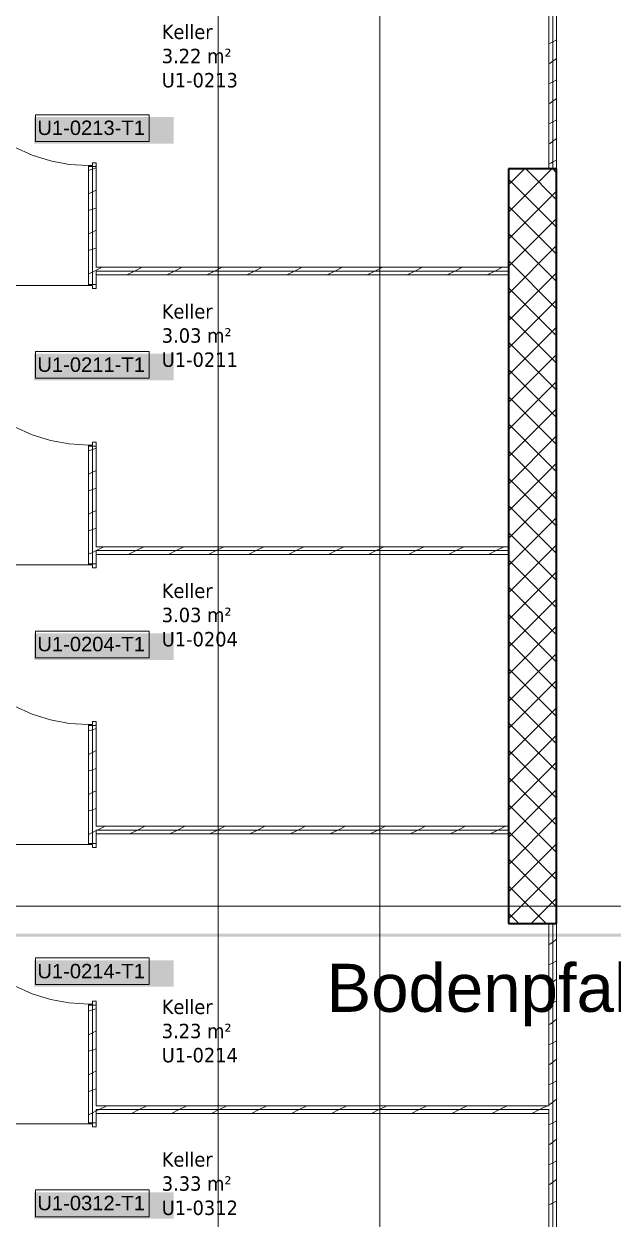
# Model space of a CAD drawing. Extents: x -1132 to 613, y -233 to 616.
# Drawn here: x -281.2 to -219.9, y 324.5 to 448.9 of the extents above; entities that cross this region are included whole.
import ezdxf
from ezdxf.lldxf.tags import DXFTag

# ---------------------------------------------------------------- set-up
doc = ezdxf.new("R2010")
doc.units = 0
doc.layers.get('0').update_dxf_attribs({"lineweight": 13})
for name, color, linetype, lineweight in [('A-AREA-____-IDEN', 7, 'Continuous', 5), ('A-DOOR-____-IDEN', 7, 'Continuous', 5), ('A-DOOR-FRAM-MCUT', 7, 'Continuous', 9), ('A-DOOR-OPNG-OTLN', 7, 'Continuous', 9), ('A-WALL-____-MCUT', 7, 'Continuous', 35), ('A-WALL-____-PATT', 7, 'Continuous', 35), ('A-WALL-FNSH-MCUT', 7, 'Continuous', 35), ('S-GRID-____-OTLN', 7, 'Continuous', 5)]:
    doc.layers.add(name, color=color, linetype=linetype, lineweight=lineweight)
doc.layers.add('EL01_WAN_Blitzschutz Text', color=1, linetype='Continuous', lineweight=13, true_color=0xff0000)
doc.layers.add('EL01_WAN_Leitung_Potentialausgleich', color=1, linetype='fein_strichliert', lineweight=13, true_color=0xff0000)
doc.styles.get("Standard").update_dxf_attribs({"font": 'arial.ttf'})
tags = doc.linetypes.add('_Rasterlinie_', pattern=[0.375, 0.2, -0.05, 0.075, -0.05]).pattern_tags.tags
tags[10:11] = [DXFTag(74, 4), DXFTag(75, 0), DXFTag(340, '0'), DXFTag(46, 1.0), DXFTag(50, 0.0), DXFTag(44, 0.0), DXFTag(45, 0.0)]
tags[8:9] = [DXFTag(74, 4), DXFTag(75, 0), DXFTag(340, '0'), DXFTag(46, 1.0), DXFTag(50, 0.0), DXFTag(44, 0.0), DXFTag(45, 0.0)]
tags[6:7] = [DXFTag(74, 4), DXFTag(75, 0), DXFTag(340, '0'), DXFTag(46, 1.0), DXFTag(50, 0.0), DXFTag(44, 0.0), DXFTag(45, 0.0)]
tags[4:5] = [DXFTag(74, 4), DXFTag(75, 0), DXFTag(340, '0'), DXFTag(46, 1.0), DXFTag(50, 0.0), DXFTag(44, 0.0), DXFTag(45, 0.0)]
tags = doc.linetypes.add('fein_strichliert', pattern=[4, 1, -2, 1]).pattern_tags.tags
tags[8:9] = [DXFTag(74, 4), DXFTag(75, 0), DXFTag(340, '0'), DXFTag(46, 0.0), DXFTag(50, 0.0), DXFTag(44, 0.0), DXFTag(45, 0.0)]
tags[6:7] = [DXFTag(74, 4), DXFTag(75, 0), DXFTag(340, '0'), DXFTag(46, 0.0), DXFTag(50, 0.0), DXFTag(44, 0.0), DXFTag(45, 0.0)]
tags[4:5] = [DXFTag(74, 4), DXFTag(75, 0), DXFTag(340, '0'), DXFTag(46, 0.0), DXFTag(50, 0.0), DXFTag(44, 0.0), DXFTag(45, 0.0)]

# ---------------------------------------------------------------- blocks, each defined once
blk = doc.blocks.new('Referenz-A0UJ2EK7XE', base_point=(-1124.08, -162.87))
at = {"layer": 'A-DOOR-____-IDEN', "color": 0, "linetype": 'Continuous', "ltscale": 0.13}
for p, q in [((-280.03, 439.42), (-268.19, 439.42)), ((-280.03, 436.64), (-280.03, 439.42)), ((-268.19, 439.42), (-268.19, 436.64)), ((-268.19, 436.64), (-280.03, 436.64)), ((-280.03, 414.79), (-268.19, 414.79)), ((-280.03, 412.01), (-280.03, 414.79)), ((-268.19, 414.79), (-268.19, 412.01)), ((-268.19, 412.01), (-280.03, 412.01)), ((-280.03, 385.71), (-268.19, 385.71)), ((-280.03, 382.93), (-280.03, 385.71)), ((-268.19, 385.71), (-268.19, 382.93)), ((-268.19, 382.93), (-280.03, 382.93)), ((-280.03, 351.7), (-268.19, 351.7)), ((-280.03, 348.92), (-280.03, 351.7)), ((-268.19, 351.7), (-268.19, 348.92)), ((-268.19, 348.92), (-280.03, 348.92)), ((-280.03, 327.56), (-268.19, 327.56)), ((-280.03, 324.78), (-280.03, 327.56)), ((-268.19, 327.56), (-268.19, 324.78)), ((-268.19, 324.78), (-280.03, 324.78))]:
    blk.add_line(p, q, dxfattribs=at)
at = {"layer": 'A-DOOR-____-IDEN', "color": 7, "linetype": 'Continuous', "ltscale": 0.13, "true_color": 0xffffff}
for points in [[(-280.2, 436.42), (-265.66, 436.42), (-280.2, 439.18)], [(-265.66, 436.42), (-280.2, 439.18), (-265.66, 439.18)], [(-280.2, 411.79), (-265.66, 411.79), (-280.2, 414.55)], [(-265.66, 411.79), (-280.2, 414.55), (-265.66, 414.55)], [(-280.2, 382.71), (-265.66, 382.71), (-280.2, 385.47)], [(-265.66, 382.71), (-280.2, 385.47), (-265.66, 385.47)], [(-280.2, 348.7), (-265.66, 348.7), (-280.2, 351.46)], [(-265.66, 348.7), (-280.2, 351.46), (-265.66, 351.46)], [(-280.2, 324.56), (-265.66, 324.56), (-280.2, 327.32)], [(-265.66, 324.56), (-280.2, 327.32), (-265.66, 327.32)]]:
    blk.add_solid(points, dxfattribs=at)
at = {"layer": 'A-DOOR-FRAM-MCUT', "color": 0, "linetype": 'Continuous', "ltscale": 0.13}
for p, q in [((-274.51, 434.13), (-274.51, 434.03)), ((-274.11, 434.13), (-274.51, 434.13)), ((-274.51, 434.03), (-273.71, 434.03)), ((-273.71, 434.43), (-274.11, 434.43)), ((-274.11, 434.43), (-274.11, 434.13)), ((-273.71, 434.03), (-273.71, 434.43)), ((-274.51, 421.75), (-274.51, 421.65)), ((-273.71, 421.75), (-274.51, 421.75)), ((-274.51, 421.65), (-274.11, 421.65)), ((-274.11, 421.65), (-274.11, 421.35)), ((-273.71, 421.35), (-273.71, 421.75)), ((-274.11, 421.35), (-273.71, 421.35)), ((-273.71, 405.35), (-274.11, 405.35)), ((-274.11, 405.35), (-274.11, 405.05)), ((-273.71, 404.95), (-273.71, 405.35)), ((-274.51, 405.05), (-274.51, 404.95)), ((-274.11, 405.05), (-274.51, 405.05)), ((-274.51, 404.95), (-273.71, 404.95)), ((-274.51, 392.68), (-274.51, 392.58)), ((-273.71, 392.68), (-274.51, 392.68)), ((-274.51, 392.58), (-274.11, 392.58)), ((-274.11, 392.58), (-274.11, 392.28)), ((-274.11, 392.28), (-273.71, 392.28)), ((-273.71, 392.28), (-273.71, 392.68)), ((-274.51, 375.98), (-274.51, 375.88)), ((-274.11, 375.98), (-274.51, 375.98)), ((-274.51, 375.88), (-273.71, 375.88)), ((-273.71, 376.28), (-274.11, 376.28)), ((-274.11, 376.28), (-274.11, 375.98)), ((-273.71, 375.88), (-273.71, 376.28)), ((-274.51, 363.6), (-274.51, 363.5)), ((-273.71, 363.6), (-274.51, 363.6)), ((-274.51, 363.5), (-274.11, 363.5)), ((-274.11, 363.5), (-274.11, 363.2)), ((-274.11, 363.2), (-273.71, 363.2)), ((-273.71, 363.2), (-273.71, 363.6)), ((-274.51, 346.9), (-274.51, 346.8)), ((-274.11, 346.9), (-274.51, 346.9)), ((-273.71, 347.2), (-274.11, 347.2)), ((-274.11, 347.2), (-274.11, 346.9)), ((-273.71, 346.8), (-273.71, 347.2)), ((-274.51, 346.8), (-273.71, 346.8)), ((-274.51, 334.53), (-274.51, 334.43)), ((-273.71, 334.53), (-274.51, 334.53)), ((-273.71, 334.13), (-273.71, 334.53)), ((-274.51, 334.43), (-274.11, 334.43)), ((-274.11, 334.43), (-274.11, 334.13)), ((-274.11, 334.13), (-273.71, 334.13))]:
    blk.add_line(p, q, dxfattribs=at)
at = {"layer": 'A-DOOR-OPNG-OTLN', "color": 0, "linetype": 'Continuous', "ltscale": 0.13}
for p, q in [((-282.22, 436.03), (-280.39, 435.21)), ((-280.39, 435.21), (-278.48, 434.61)), ((-278.48, 434.61), (-276.51, 434.25)), ((-276.51, 434.25), (-274.51, 434.13)), ((-274.51, 421.65), (-291.11, 421.65)), ((-282.22, 406.95), (-280.39, 406.13)), ((-280.39, 406.13), (-278.48, 405.54)), ((-278.48, 405.54), (-276.51, 405.17)), ((-276.51, 405.17), (-274.51, 405.05)), ((-274.51, 392.58), (-291.11, 392.58)), ((-282.22, 377.88), (-280.39, 377.06)), ((-280.39, 377.06), (-278.48, 376.46)), ((-278.48, 376.46), (-276.51, 376.1)), ((-276.51, 376.1), (-274.51, 375.98)), ((-274.51, 363.5), (-291.11, 363.5)), ((-282.22, 348.8), (-280.39, 347.98)), ((-280.39, 347.98), (-278.48, 347.39)), ((-278.48, 347.39), (-276.51, 347.02)), ((-276.51, 347.02), (-274.51, 346.9)), ((-274.51, 334.43), (-291.11, 334.43))]:
    blk.add_line(p, q, dxfattribs=at)
at = {"layer": 'A-WALL-____-MCUT', "color": 0, "linetype": 'Continuous', "lineweight": 9, "ltscale": 0.13}
for p, q in [((-226.21, 433.78), (-226.21, 509.98)), ((-274.11, 421.75), (-274.11, 434.03)), ((-230.81, 423.15), (-273.71, 423.15)), ((-273.71, 423.15), (-273.71, 422.75)), ((-274.11, 392.68), (-274.11, 404.95)), ((-230.81, 394.08), (-273.71, 394.08)), ((-273.71, 394.08), (-273.71, 393.68)), ((-274.11, 363.6), (-274.11, 375.88)), ((-230.81, 365), (-273.71, 365)), ((-273.71, 365), (-273.71, 364.6)), ((-226.21, 277.78), (-226.21, 355.28)), ((-274.11, 334.53), (-274.11, 346.8)), ((-226.61, 335.93), (-273.71, 335.93)), ((-273.71, 335.93), (-273.71, 335.53)), ((-226.61, 335.53), (-226.61, 335.93))]:
    blk.add_line(p, q, dxfattribs=at)
at = {"layer": 'A-WALL-____-MCUT', "color": 0, "linetype": 'Continuous', "ltscale": 0.35}
for p, q in [((-230.81, 433.78), (-230.81, 355.28)), ((-225.81, 433.78), (-230.81, 433.78)), ((-225.81, 355.28), (-225.81, 433.78)), ((-230.81, 355.28), (-225.81, 355.28))]:
    blk.add_line(p, q, dxfattribs=at)
at = {"layer": 'A-WALL-____-PATT', "color": 0, "linetype": 'Continuous', "lineweight": 9, "ltscale": 0.13}
for p, q in [((-226.46, 446.85), (-226.61, 446.8)), ((-226.21, 447), (-226.42, 446.89)), ((-225.81, 447.2), (-226.21, 447)), ((-225.81, 445.28), (-226.21, 444.98)), ((-226.42, 444.81), (-226.61, 444.71)), ((-226.21, 444.98), (-226.49, 444.77)), ((-226.46, 442.69), (-226.61, 442.64)), ((-226.21, 442.83), (-226.42, 442.72)), ((-225.81, 443.03), (-226.21, 442.83)), ((-226.42, 440.64), (-226.61, 440.55)), ((-226.21, 440.82), (-226.49, 440.61)), ((-225.81, 441.12), (-226.21, 440.82)), ((-226.46, 438.52), (-226.61, 438.47)), ((-226.21, 438.67), (-226.42, 438.56)), ((-225.81, 438.87), (-226.21, 438.67)), ((-226.42, 436.48), (-226.61, 436.38)), ((-226.21, 436.65), (-226.49, 436.44)), ((-225.81, 436.95), (-226.21, 436.65)), ((-226.46, 434.36), (-226.61, 434.31)), ((-226.21, 434.5), (-226.42, 434.39)), ((-225.81, 434.7), (-226.21, 434.5)), ((-274.11, 433.75), (-274.51, 433.61)), ((-273.71, 433.88), (-274.11, 433.75)), ((-230.81, 432.11), (-229.14, 433.78)), ((-230.81, 429.29), (-226.31, 433.78)), ((-225.81, 427.72), (-230.81, 432.72)), ((-225.81, 430.55), (-229.03, 433.78)), ((-225.81, 433.38), (-226.2, 433.78)), ((-273.71, 431.58), (-274.11, 431.38)), ((-230.81, 426.46), (-225.81, 431.46)), ((-274.11, 431.38), (-274.51, 431.18)), ((-274.11, 429.58), (-274.51, 429.45)), ((-273.71, 429.71), (-274.11, 429.58)), ((-225.81, 424.9), (-230.81, 429.9)), ((-230.81, 423.63), (-225.81, 428.63)), ((-274.11, 427.21), (-274.51, 427.01)), ((-273.71, 427.41), (-274.11, 427.21)), ((-225.81, 422.07), (-230.81, 427.07)), ((-274.11, 425.42), (-274.51, 425.28)), ((-273.71, 425.55), (-274.11, 425.42)), ((-230.81, 420.8), (-225.81, 425.8)), ((-225.81, 419.24), (-230.81, 424.24)), ((-274.11, 423.05), (-274.51, 422.85)), ((-273.71, 423.25), (-274.11, 423.05)), ((-273.09, 423.55), (-273.71, 423.25)), ((-269.73, 423.15), (-270.53, 422.75)), ((-268.93, 423.55), (-269.73, 423.15)), ((-265.56, 423.15), (-266.36, 422.75)), ((-264.76, 423.55), (-265.56, 423.15)), ((-261.4, 423.15), (-262.2, 422.75)), ((-260.6, 423.55), (-261.4, 423.15)), ((-257.23, 423.15), (-258.03, 422.75)), ((-256.43, 423.55), (-257.23, 423.15)), ((-253.07, 423.15), (-253.87, 422.75)), ((-252.27, 423.55), (-253.07, 423.15)), ((-248.9, 423.15), (-249.7, 422.75)), ((-248.1, 423.55), (-248.9, 423.15)), ((-244.74, 423.15), (-245.54, 422.75)), ((-243.94, 423.55), (-244.74, 423.15)), ((-240.57, 423.15), (-241.37, 422.75)), ((-239.77, 423.55), (-240.57, 423.15)), ((-236.41, 423.15), (-237.21, 422.75)), ((-235.61, 423.55), (-236.41, 423.15)), ((-232.24, 423.15), (-233.04, 422.75)), ((-231.44, 423.55), (-232.24, 423.15)), ((-230.81, 417.97), (-225.81, 422.97)), ((-225.81, 416.41), (-230.81, 421.41)), ((-230.81, 415.14), (-225.81, 420.14)), ((-225.81, 413.58), (-230.81, 418.58)), ((-230.81, 412.31), (-225.81, 417.31)), ((-225.81, 410.75), (-230.81, 415.75)), ((-230.81, 409.49), (-225.81, 414.49)), ((-225.81, 407.93), (-230.81, 412.93)), ((-230.81, 406.66), (-225.81, 411.66)), ((-225.81, 405.1), (-230.81, 410.1)), ((-230.81, 403.83), (-225.81, 408.83)), ((-225.81, 402.27), (-230.81, 407.27)), ((-230.81, 401), (-225.81, 406)), ((-274.11, 404.59), (-274.51, 404.46)), ((-273.71, 404.73), (-274.11, 404.59)), ((-225.81, 399.44), (-230.81, 404.44)), ((-230.81, 398.17), (-225.81, 403.17)), ((-274.11, 402.22), (-274.51, 402.02)), ((-273.71, 402.42), (-274.11, 402.22)), ((-225.81, 396.61), (-230.81, 401.61)), ((-274.11, 400.43), (-274.51, 400.3)), ((-273.71, 400.56), (-274.11, 400.43)), ((-230.81, 395.34), (-225.81, 400.34)), ((-274.11, 398.06), (-274.51, 397.86)), ((-273.71, 398.26), (-274.11, 398.06)), ((-225.81, 393.78), (-230.81, 398.78)), ((-230.81, 392.52), (-225.81, 397.52)), ((-274.11, 396.26), (-274.51, 396.13)), ((-273.71, 396.4), (-274.11, 396.26)), ((-225.81, 390.96), (-230.81, 395.96)), ((-272.93, 394.48), (-273.71, 394.09)), ((-268.77, 394.48), (-269.57, 394.08)), ((-264.6, 394.48), (-265.4, 394.08)), ((-260.44, 394.48), (-261.24, 394.08)), ((-256.27, 394.48), (-257.07, 394.08)), ((-252.11, 394.48), (-252.91, 394.08)), ((-247.94, 394.48), (-248.74, 394.08)), ((-243.78, 394.48), (-244.58, 394.08)), ((-239.61, 394.48), (-240.41, 394.08)), ((-235.45, 394.48), (-236.25, 394.08)), ((-231.29, 394.48), (-232.09, 394.08)), ((-230.81, 389.69), (-225.81, 394.69)), ((-274.11, 393.89), (-274.51, 393.69)), ((-273.71, 394.09), (-274.11, 393.89)), ((-269.57, 394.08), (-270.37, 393.68)), ((-265.4, 394.08), (-266.2, 393.68)), ((-261.24, 394.08), (-262.04, 393.68)), ((-257.07, 394.08), (-257.87, 393.68)), ((-252.91, 394.08), (-253.71, 393.68)), ((-248.74, 394.08), (-249.54, 393.68)), ((-244.58, 394.08), (-245.38, 393.68)), ((-240.41, 394.08), (-241.21, 393.68)), ((-236.25, 394.08), (-237.05, 393.68)), ((-232.09, 394.08), (-232.89, 393.68)), ((-225.81, 388.13), (-230.81, 393.13)), ((-230.81, 386.86), (-225.81, 391.86)), ((-225.81, 385.3), (-230.81, 390.3)), ((-230.81, 384.03), (-225.81, 389.03)), ((-225.81, 382.47), (-230.81, 387.47)), ((-230.81, 381.2), (-225.81, 386.2)), ((-225.81, 379.64), (-230.81, 384.64)), ((-230.81, 378.37), (-225.81, 383.37)), ((-225.81, 376.81), (-230.81, 381.81)), ((-230.81, 375.55), (-225.81, 380.55)), ((-225.81, 373.98), (-230.81, 378.98)), ((-230.81, 372.72), (-225.81, 377.72)), ((-273.71, 375.57), (-274.11, 375.44)), ((-225.81, 371.16), (-230.81, 376.16)), ((-274.11, 375.44), (-274.51, 375.31)), ((-230.81, 369.89), (-225.81, 374.89)), ((-274.11, 373.07), (-274.51, 372.87)), ((-273.71, 373.27), (-274.11, 373.07)), ((-225.81, 368.33), (-230.81, 373.33)), ((-230.81, 367.06), (-225.81, 372.06)), ((-274.11, 371.28), (-274.51, 371.14)), ((-273.71, 371.41), (-274.11, 371.28)), ((-225.81, 365.5), (-230.81, 370.5)), ((-274.11, 368.9), (-274.51, 368.7)), ((-273.71, 369.1), (-274.11, 368.9)), ((-230.81, 364.23), (-225.81, 369.23)), ((-274.11, 367.11), (-274.51, 366.98)), ((-273.71, 367.24), (-274.11, 367.11)), ((-225.81, 362.67), (-230.81, 367.67)), ((-230.81, 361.4), (-225.81, 366.4)), ((-274.11, 364.74), (-274.51, 364.54)), ((-273.71, 364.94), (-274.11, 364.74)), ((-273.58, 365), (-273.71, 364.94)), ((-272.78, 365.4), (-273.58, 365)), ((-269.41, 365), (-270.21, 364.6)), ((-268.61, 365.4), (-269.41, 365)), ((-265.25, 365), (-266.05, 364.6)), ((-264.45, 365.4), (-265.25, 365)), ((-261.08, 365), (-261.88, 364.6)), ((-260.28, 365.4), (-261.08, 365)), ((-256.92, 365), (-257.72, 364.6)), ((-256.12, 365.4), (-256.92, 365)), ((-252.75, 365), (-253.55, 364.6)), ((-251.95, 365.4), (-252.75, 365)), ((-248.59, 365), (-249.39, 364.6)), ((-247.79, 365.4), (-248.59, 365)), ((-244.42, 365), (-245.22, 364.6)), ((-243.62, 365.4), (-244.42, 365)), ((-240.26, 365), (-241.06, 364.6)), ((-239.46, 365.4), (-240.26, 365)), ((-236.09, 365), (-236.89, 364.6)), ((-235.29, 365.4), (-236.09, 365)), ((-231.93, 365), (-232.73, 364.6)), ((-231.13, 365.4), (-231.93, 365)), ((-225.81, 359.84), (-230.81, 364.84)), ((-230.81, 358.57), (-225.81, 363.57)), ((-225.81, 357.01), (-230.81, 362.01)), ((-230.81, 355.75), (-225.81, 360.75)), ((-226.9, 355.28), (-230.81, 359.19)), ((-228.45, 355.28), (-225.81, 357.92)), ((-229.73, 355.28), (-230.81, 356.36)), ((-226.46, 355.23), (-226.61, 355.18)), ((-226.39, 355.28), (-226.43, 355.26)), ((-226.43, 353.18), (-226.61, 353.09)), ((-226.21, 353.35), (-226.48, 353.15)), ((-225.81, 353.65), (-226.21, 353.35)), ((-226.46, 351.06), (-226.61, 351.01)), ((-226.21, 351.2), (-226.43, 351.09)), ((-225.81, 351.4), (-226.21, 351.2)), ((-225.81, 349.49), (-226.21, 349.19)), ((-226.43, 349.01), (-226.61, 348.92)), ((-226.21, 349.19), (-226.48, 348.99)), ((-226.46, 346.9), (-226.61, 346.85)), ((-226.21, 347.04), (-226.43, 346.93)), ((-225.81, 347.24), (-226.21, 347.04)), ((-274.11, 346.29), (-274.51, 346.15)), ((-273.71, 346.42), (-274.11, 346.29)), ((-226.43, 344.85), (-226.61, 344.76)), ((-226.21, 345.02), (-226.48, 344.82)), ((-225.81, 345.32), (-226.21, 345.03)), ((-274.11, 343.91), (-274.51, 343.71)), ((-273.71, 344.11), (-274.11, 343.91)), ((-274.11, 342.12), (-274.51, 341.99)), ((-273.71, 342.26), (-274.11, 342.12)), ((-226.46, 342.73), (-226.61, 342.69)), ((-226.21, 342.87), (-226.43, 342.76)), ((-225.81, 343.07), (-226.21, 342.87)), ((-226.43, 340.68), (-226.61, 340.59)), ((-226.21, 340.86), (-226.48, 340.66)), ((-225.81, 341.16), (-226.21, 340.86)), ((-274.11, 339.75), (-274.51, 339.55)), ((-273.71, 339.95), (-274.11, 339.75)), ((-226.46, 338.57), (-226.61, 338.52)), ((-226.21, 338.71), (-226.43, 338.6)), ((-225.81, 338.91), (-226.2, 338.71)), ((-274.11, 337.96), (-274.51, 337.82)), ((-273.71, 338.09), (-274.11, 337.96)), ((-225.81, 336.99), (-226.2, 336.7)), ((-273.71, 335.78), (-274.11, 335.58)), ((-273.42, 335.93), (-273.71, 335.78)), ((-272.62, 336.33), (-273.42, 335.93)), ((-269.25, 335.93), (-270.05, 335.53)), ((-268.45, 336.33), (-269.25, 335.93)), ((-265.09, 335.93), (-265.89, 335.53)), ((-264.29, 336.33), (-265.09, 335.93)), ((-260.92, 335.93), (-261.72, 335.53)), ((-260.12, 336.33), (-260.92, 335.93)), ((-256.76, 335.93), (-257.56, 335.53)), ((-255.96, 336.33), (-256.76, 335.93)), ((-252.59, 335.93), (-253.39, 335.53)), ((-251.79, 336.33), (-252.59, 335.93)), ((-248.43, 335.93), (-249.23, 335.53)), ((-247.63, 336.33), (-248.43, 335.93)), ((-244.26, 335.93), (-245.06, 335.53)), ((-243.46, 336.33), (-244.26, 335.93)), ((-240.1, 335.93), (-240.9, 335.53)), ((-239.3, 336.33), (-240.1, 335.93)), ((-235.93, 335.93), (-236.73, 335.53)), ((-235.13, 336.33), (-235.93, 335.93)), ((-231.77, 335.93), (-232.57, 335.53)), ((-230.97, 336.33), (-231.77, 335.93)), ((-227.6, 335.93), (-228.4, 335.53)), ((-226.8, 336.33), (-227.6, 335.93)), ((-226.43, 336.52), (-226.61, 336.43)), ((-226.21, 336.69), (-226.47, 336.49)), ((-274.11, 335.58), (-274.51, 335.38)), ((-226.21, 334.54), (-226.43, 334.43)), ((-225.81, 334.74), (-226.2, 334.55)), ((-226.46, 334.41), (-226.61, 334.36)), ((-226.43, 332.35), (-226.61, 332.26)), ((-226.21, 332.53), (-226.47, 332.33)), ((-225.81, 332.83), (-226.2, 332.53)), ((-226.46, 330.24), (-226.61, 330.19)), ((-226.21, 330.38), (-226.43, 330.27)), ((-225.81, 330.58), (-226.2, 330.38)), ((-226.21, 328.36), (-226.47, 328.16)), ((-225.81, 328.66), (-226.2, 328.37)), ((-226.43, 328.19), (-226.61, 328.1)), ((-226.46, 326.08), (-226.61, 326.03)), ((-226.21, 326.21), (-226.43, 326.1)), ((-225.81, 326.41), (-226.2, 326.22))]:
    blk.add_line(p, q, dxfattribs=at)
at = {"layer": 'A-WALL-FNSH-MCUT', "color": 0, "linetype": 'Continuous', "lineweight": 9, "ltscale": 0.13}
for p, q in [((-225.81, 433.78), (-225.81, 509.98)), ((-226.61, 451.83), (-226.61, 433.78)), ((-274.51, 434.03), (-274.51, 421.75)), ((-273.71, 434.03), (-274.51, 434.03)), ((-273.71, 423.55), (-273.71, 434.03)), ((-230.81, 423.55), (-273.71, 423.55)), ((-273.71, 421.75), (-273.71, 422.75)), ((-273.71, 422.75), (-230.81, 422.75)), ((-274.51, 421.75), (-273.71, 421.75)), ((-274.51, 404.95), (-274.51, 392.68)), ((-273.71, 404.95), (-274.51, 404.95)), ((-273.71, 394.48), (-273.71, 404.95)), ((-230.81, 394.48), (-273.71, 394.48)), ((-273.71, 392.68), (-273.71, 393.68)), ((-273.71, 393.68), (-230.81, 393.68)), ((-274.51, 392.68), (-273.71, 392.68)), ((-274.51, 375.88), (-274.51, 363.6)), ((-273.71, 375.88), (-274.51, 375.88)), ((-273.71, 365.4), (-273.71, 375.88)), ((-230.81, 365.4), (-273.71, 365.4)), ((-273.71, 363.6), (-273.71, 364.6)), ((-273.71, 364.6), (-230.81, 364.6)), ((-274.51, 363.6), (-273.71, 363.6)), ((-226.61, 355.28), (-226.61, 336.33)), ((-225.81, 277.38), (-225.81, 355.28)), ((-274.51, 346.8), (-274.51, 334.53)), ((-273.71, 346.8), (-274.51, 346.8)), ((-273.71, 336.33), (-273.71, 346.8)), ((-226.61, 336.33), (-273.71, 336.33)), ((-274.51, 334.53), (-273.71, 334.53)), ((-273.71, 334.53), (-273.71, 335.53)), ((-273.71, 335.53), (-226.61, 335.53)), ((-226.61, 335.53), (-226.61, 307.25))]:
    blk.add_line(p, q, dxfattribs=at)
at = {"layer": 'S-GRID-____-OTLN', "color": 0, "linetype": '_Rasterlinie_', "ltscale": 0.13}
for p, q in [((-261.01, 600.16), (-261.01, 199.37)), ((-244.21, -159.1), (-244.21, 585.98)), ((-1115.8, 357.08), (111.18, 357.08))]:
    blk.add_line(p, q, dxfattribs=at)
at = {"layer": 'A-AREA-____-IDEN', "color": 0, "linetype": 'Continuous', "ltscale": 0.13, "char_height": 1.5, "attachment_point": 1}
for s, insert in [('{\\W0.9;\\fVerdana;Keller}', (-266.89, 448.79)), ('{\\W0.9;\\fVerdana;3.22 m²}', (-266.89, 446.28)), ('{\\W0.9;\\fVerdana;U1-0213}', (-266.89, 443.76)), ('{\\W0.9;\\fVerdana;Keller}', (-266.89, 419.71)), ('{\\W0.9;\\fVerdana;3.03 m²}', (-266.89, 417.2)), ('{\\W0.9;\\fVerdana;U1-0211}', (-266.89, 414.69)), ('{\\W0.9;\\fVerdana;Keller}', (-266.89, 390.64)), ('{\\W0.9;\\fVerdana;3.03 m²}', (-266.89, 388.13)), ('{\\W0.9;\\fVerdana;U1-0204}', (-266.89, 385.61)), ('{\\W0.9;\\fVerdana;Keller}', (-266.89, 347.36)), ('{\\W0.9;\\fVerdana;3.23 m²}', (-266.89, 344.85)), ('{\\W0.9;\\fVerdana;U1-0214}', (-266.89, 342.34)), ('{\\W0.9;\\fVerdana;Keller}', (-266.89, 331.49)), ('{\\W0.9;\\fVerdana;3.33 m²}', (-266.89, 328.98)), ('{\\W0.9;\\fVerdana;U1-0312}', (-266.89, 326.46))]:
    blk.add_mtext(s, dxfattribs=dict(at, insert=insert))
at = {"layer": 'A-DOOR-____-IDEN', "color": 0, "linetype": 'Continuous', "ltscale": 0.13, "char_height": 1.5, "attachment_point": 1}
for s, insert in [('{\\fArial;U1-0213-T1}', (-279.83, 438.81)), ('{\\fArial;U1-0211-T1}', (-279.83, 414.17)), ('{\\fArial;U1-0204-T1}', (-279.83, 385.1)), ('{\\fArial;U1-0214-T1}', (-279.83, 351.08)), ('{\\fArial;U1-0312-T1}', (-279.83, 326.95))]:
    blk.add_mtext(s, dxfattribs=dict(at, insert=insert))
blk = doc.blocks.new('Polylinie-A0UJ2ENTXE', base_point=(-1721, 353.91))
at = {"color": 0, "linetype": 'ByBlock', "lineweight": -2, "ltscale": 0.13}
for points in [[(-1115.8, 353.91), (-134.75, 353.91), (-1115.8, 354.21)], [(-134.75, 353.91), (-1115.8, 354.21), (-135.05, 354.21)]]:
    blk.add_solid(points, dxfattribs=at)
blk = doc.blocks.new('Bauteilbeschriftung-A0UJ2EP7XE', base_point=(-249.76, 346.09))
at = {"color": 0, "linetype": 'ByBlock', "lineweight": -2, "ltscale": 0.13, "insert": (-249.76, 351.09), "char_height": 5, "attachment_point": 1}
blk.add_mtext('{\\fArial;Bodenpfahl Armierungsanschluss }', dxfattribs=at)

msp = doc.modelspace()

# ---------------------------------------------------------------- block references
at = {"color": 9, "lineweight": 25, "ltscale": 0.25, "true_color": 0xc0c0c0}
msp.add_blockref('Referenz-A0UJ2EK7XE', (-1124.08, -162.87), dxfattribs=at)
at = {"layer": 'EL01_WAN_Blitzschutz Text', "linetype": 'ByBlock', "ltscale": 0.13}
msp.add_blockref('Bauteilbeschriftung-A0UJ2EP7XE', (-249.76, 346.09), dxfattribs=at)
at = {"layer": 'EL01_WAN_Leitung_Potentialausgleich', "linetype": 'ByBlock', "ltscale": 0.13}
msp.add_blockref('Polylinie-A0UJ2ENTXE', (-1721, 353.91), dxfattribs=at)

doc.saveas('drawing.dxf')
